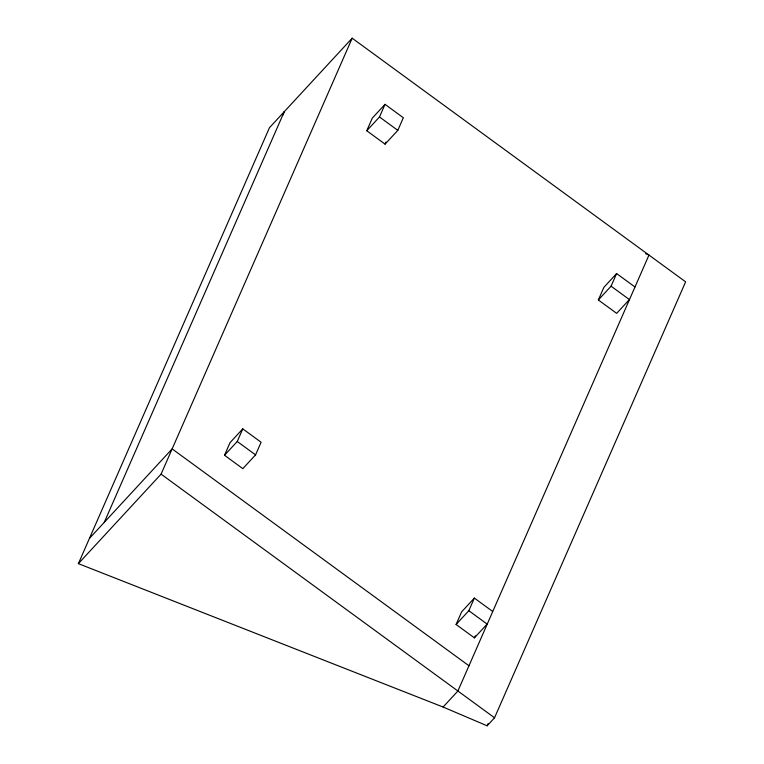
<?xml version="1.0" encoding="UTF-8"?>
<svg xmlns="http://www.w3.org/2000/svg" width="764" height="764" viewBox="0 0 764 764"><rect width="100%" height="100%" fill="white"/><g stroke="black" fill="none" stroke-linecap="round" stroke-linejoin="round"><path stroke-width="1.15" d="M283.1 114.858L284.265 111.678L104.248 522.375M78.377 563.641L269.463 127.703L352.175 38.2L685.623 281.849L494.537 717.788L487.136 725.8L443.091 707.034L78.377 563.641L161.08 474.138L352.175 38.2M224.511 455.268L230.04 442.642L242.771 428.862L261.097 442.251L255.568 454.876L242.828 468.647L224.511 455.268L237.241 441.487L242.771 428.862M366.758 130.749L372.288 118.124L385.027 104.343L403.344 117.732L397.815 130.357L385.075 144.138L366.758 130.749L379.488 116.968L385.027 104.343M385.075 144.138L386.001 142.028M474.358 598.078L468.829 610.703L487.146 624.092L474.415 637.864L456.098 624.474L461.628 611.859L474.358 598.078L492.684 611.467M616.605 273.56L611.076 286.185L629.393 299.574L616.663 313.355L598.346 299.966L603.875 287.34L616.605 273.56L634.932 286.949M474.415 637.864L475.342 635.763M487.136 725.8L488.091 723.613M89.445 538.4L172.148 448.898L468.962 665.769M598.346 299.966L611.076 286.185M456.098 624.474L468.829 610.703M443.091 707.034L457.894 691.019L648.98 255.071L645.656 253.763M379.488 116.968L397.815 130.357M237.241 441.487L255.568 454.876M161.08 474.138L494.537 717.788"/></g></svg>
